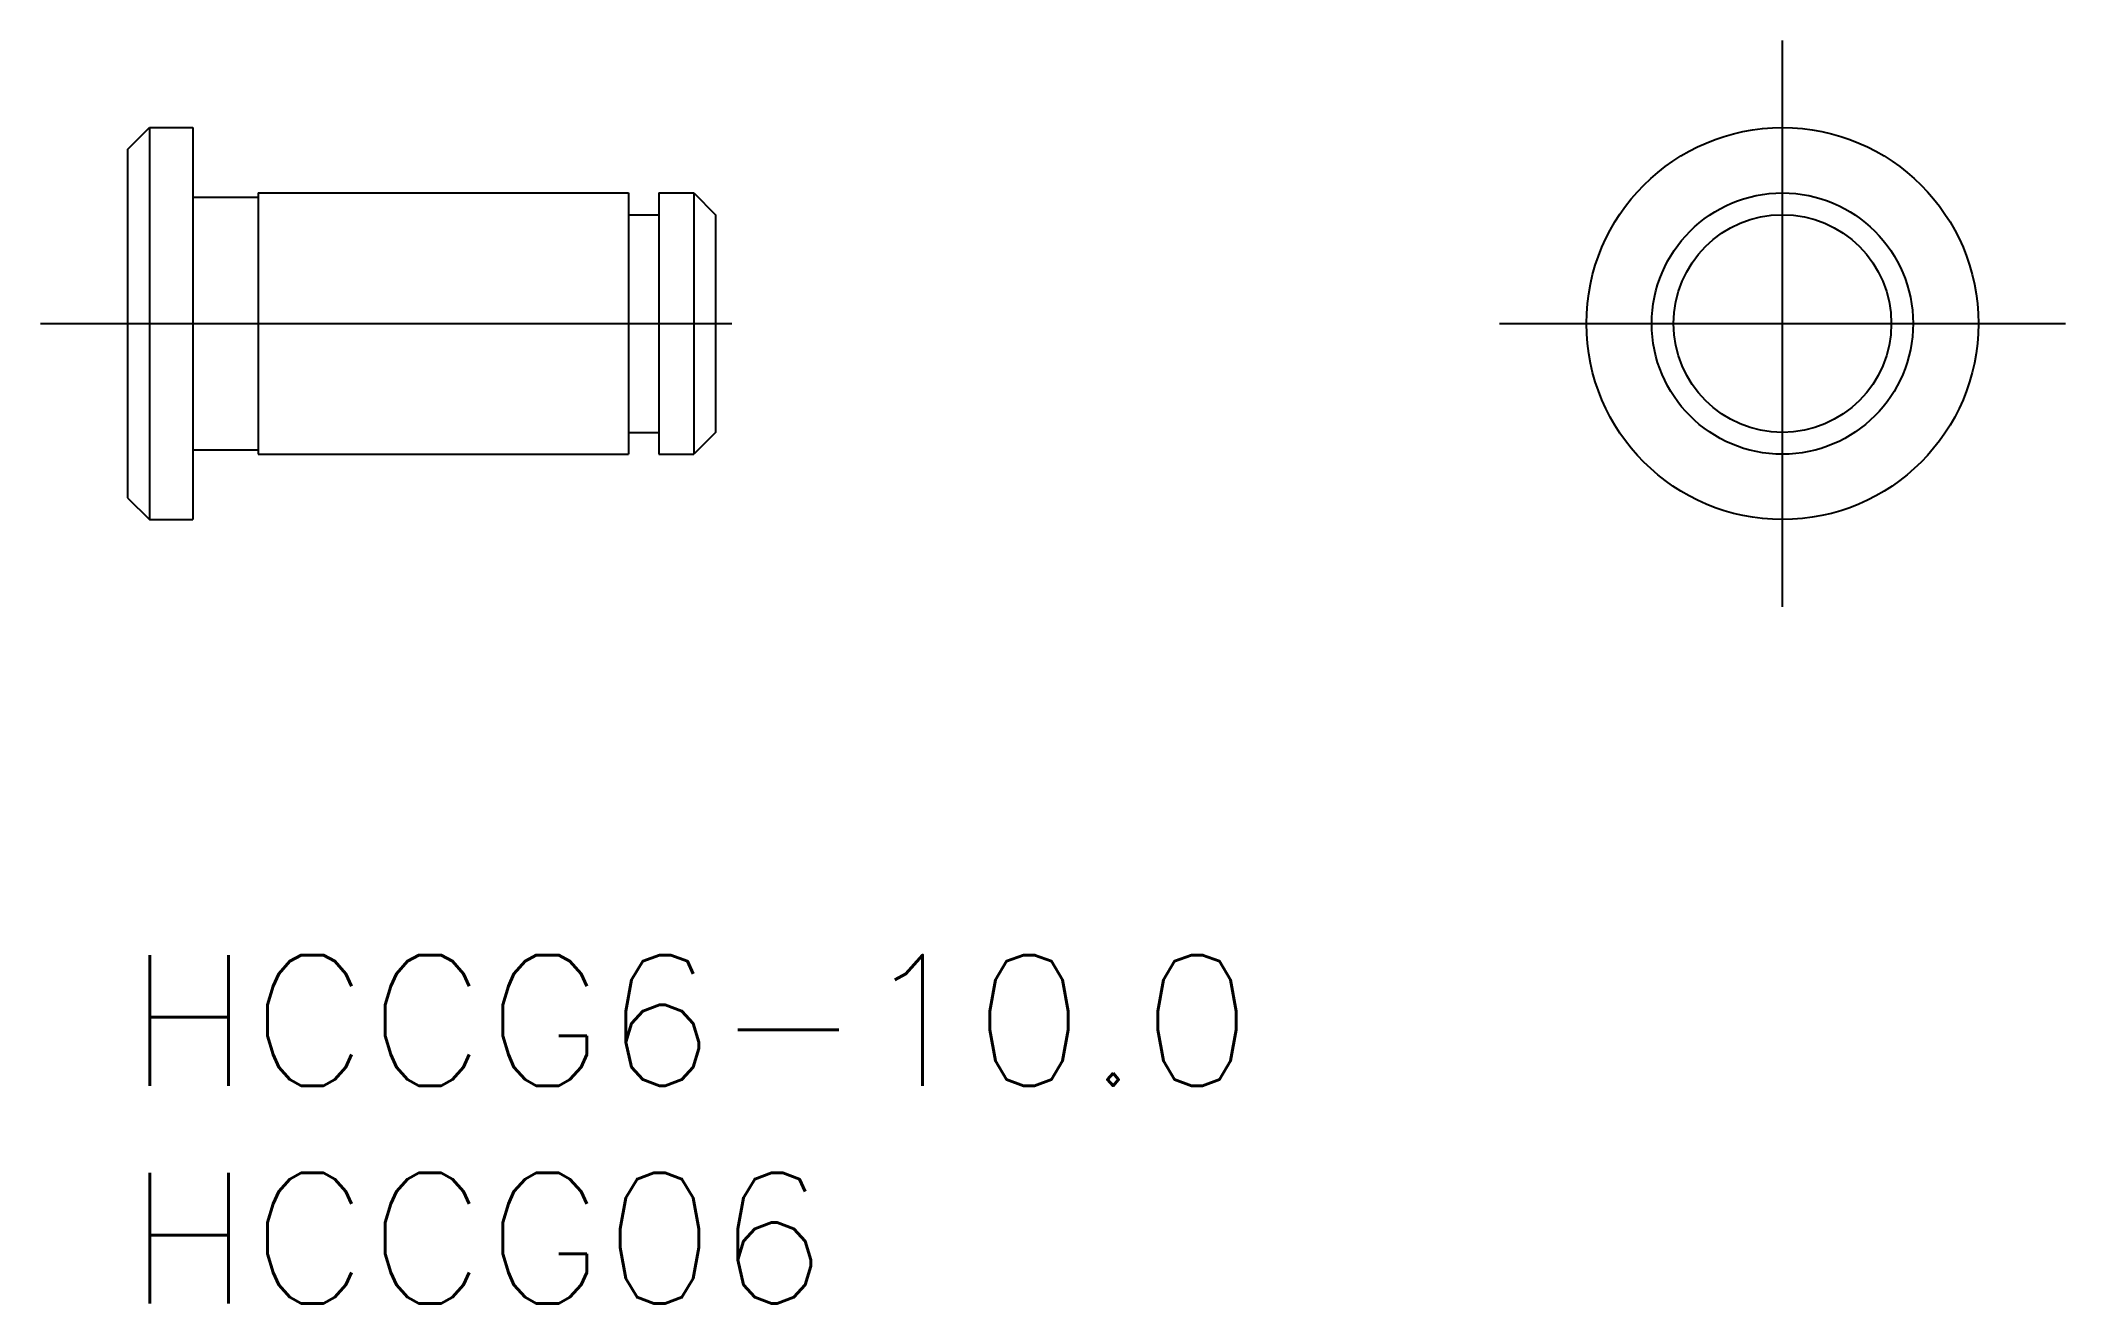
# Model space of a CAD drawing. Extents: x -2 to 44.5, y -8 to 21.
import ezdxf

# ---------------------------------------------------------------- set-up
doc = ezdxf.new("R2010")
doc.units = 0
doc.header["$LTSCALE"] = 0.5
doc.linetypes.add('CENTER', pattern=[50.8, 31.75, -6.35, 6.35, -6.35])
for name, color, linetype in [('MSM_CENTER', 1, 'CENTER'), ('MSM_CONTINUOUS', 7, 'CONTINUOUS'), ('MSM_PART_NUMBER', 7, 'CONTINUOUS')]:
    doc.layers.add(name, color=color, linetype=linetype)
doc.styles.get("Standard").update_dxf_attribs({"font": 'txt.shx', "height": 3, "bigfont": 'bigfont.shx'})

# ---------------------------------------------------------------- blocks, each defined once
blk = doc.blocks.new('*U3')
at = {"layer": 'MSM_PART_NUMBER'}
blk.add_text('HCCG6-10.0', height=3, dxfattribs=at).set_placement((0, -3))
blk = doc.blocks.new('*U4')
at = {"layer": 'MSM_PART_NUMBER'}
blk.add_text('HCCG06', height=3, dxfattribs=at).set_placement((0, -8))

msp = doc.modelspace()

# ---------------------------------------------------------------- linework, layer by layer
at = {"layer": 'MSM_CENTER'}
for p, q in [((38, 8), (38, 21)), ((-2, 14.5), (15.5, 14.5)), ((31.5, 14.5), (44.5, 14.5))]:
    msp.add_line(p, q, dxfattribs=at)
at = {"layer": 'MSM_CONTINUOUS'}
for p, q in [((0, 18.5), (0.500001, 19)), ((0.5, 19), (0.5, 10)), ((0.5, 19), (1.5, 19)), ((1.5, 19), (1.5, 10)), ((0, 18.5), (0, 10.5)), ((1.5, 17.4), (3, 17.4)), ((3, 17.5), (11.5, 17.5)), ((3, 17.5), (3, 11.5)), ((4.225, 17.5), (4.225, 17.5001)), ((6.65, 17.5), (6.6501, 17.5)), ((11.5, 17.5), (11.5, 11.5)), ((12.2, 17.5), (12.2, 11.5)), ((12.2, 17.5), (13, 17.5)), ((12.2, 17.5), (13, 17.5)), ((12.2, 17.5), (13, 17.5)), ((13, 17.5), (13, 11.5)), ((13, 17.5), (13.5, 17)), ((11.5, 17), (12.2, 17)), ((13.5, 17), (13.5, 12)), ((11.5, 12), (12.2, 12)), ((13.5, 12), (13, 11.5)), ((1.5, 11.6), (3, 11.6)), ((3, 11.5), (11.5, 11.5)), ((12.2, 11.5), (13, 11.5)), ((12.2, 11.5), (13, 11.5)), ((12.2, 11.5), (13, 11.5)), ((0, 10.5), (0.500001, 9.999999)), ((0.5, 10), (1.5, 10))]:
    msp.add_line(p, q, dxfattribs=at)
for radius in [4.5, 3, 2.5]:
    msp.add_circle((38, 14.5), radius, dxfattribs=at)

# ---------------------------------------------------------------- block references
for name in ['*U3', '*U4']:
    msp.add_blockref(name, (0, 0), dxfattribs=at)

doc.saveas('drawing.dxf')
